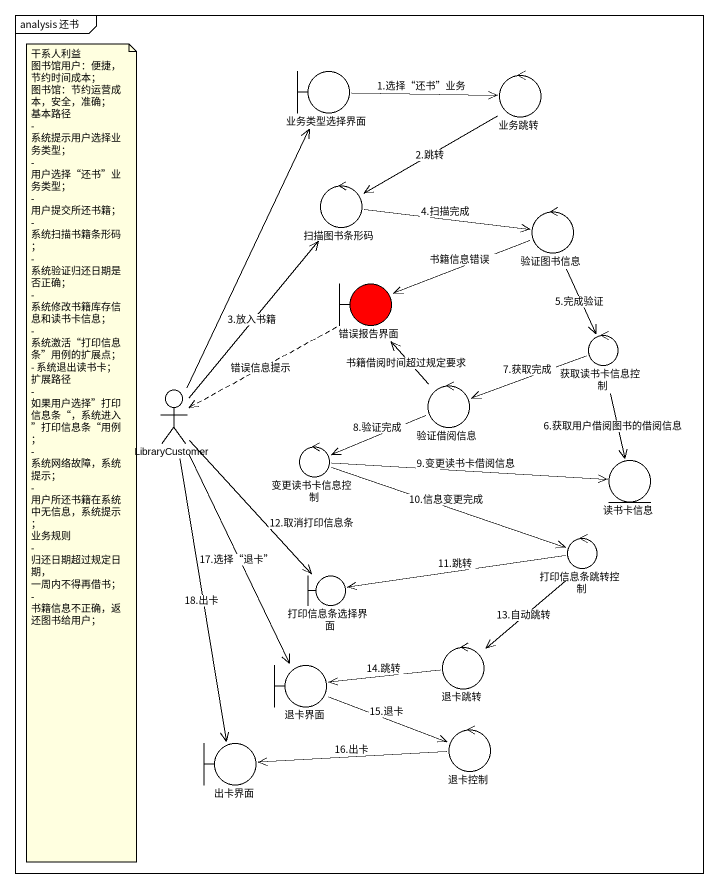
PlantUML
@startuml
mainframe analysis 还书
boundary 业务类型选择界面
control 业务跳转
control 扫描图书条形码
control 验证图书信息
boundary 错误报告界面 #FF0000
control 获取读书卡信息控制
actor LibraryCustomer
control 验证借阅信息
control 变更读书卡信息控制
entity 读书卡信息
control 打印信息条跳转控制
boundary 打印信息条选择界面
control 退卡跳转
boundary 退卡界面
boundary 出卡界面
control 退卡控制
业务类型选择界面 -right-> 业务跳转 : 1.选择“还书”业务
业务跳转 --> 扫描图书条形码 : 2.跳转
扫描图书条形码 -right-> 验证图书信息 : 4.扫描完成
验证图书信息 -left-> 错误报告界面 : 书籍信息错误
验证图书信息 --> 获取读书卡信息控制 : 5.完成验证
错误报告界面 ..> LibraryCustomer : 错误信息提示
获取读书卡信息控制 -left-> 验证借阅信息 : 7.获取完成
获取读书卡信息控制 --> 读书卡信息 : 6.获取用户借阅图书的借阅信息
LibraryCustomer -up-> 业务类型选择界面
LibraryCustomer -up-> 扫描图书条形码 : 3.放入书籍
LibraryCustomer --> 打印信息条选择界面 : 12.取消打印信息条
LibraryCustomer --> 退卡界面 : 17.选择“退卡”
LibraryCustomer --> 出卡界面 : 18.出卡
验证借阅信息 -up-> 错误报告界面 : 书籍借阅时间超过规定要求
验证借阅信息 -left-> 变更读书卡信息控制 : 8.验证完成
变更读书卡信息控制 -right-> 读书卡信息 : 9.变更读书卡借阅信息
变更读书卡信息控制 -right-> 打印信息条跳转控制 : 10.信息变更完成
打印信息条跳转控制 -left-> 打印信息条选择界面 : 11.跳转
打印信息条跳转控制 --> 退卡跳转 : 13.自动跳转
退卡跳转 -left-> 退卡界面 : 14.跳转
退卡界面 -right-> 退卡控制 : 15.退卡
退卡控制 -left-> 出卡界面 : 16.出卡
note as N1
  干系人利益
  图书馆用户：便捷，节约时间成本；
  图书馆：节约运营成本，安全，准确；
  基本路径
  - 系统提示用户选择业务类型；
  - 用户选择“还书”业务类型；
  - 用户提交所还书籍；
  - 系统扫描书籍条形码；
  - 系统验证归还日期是否正确；
  - 系统修改书籍库存信息和读书卡信息；
  - 系统激活“打印信息条”用例的扩展点；
  - 系统退出读书卡；
  扩展路径
  - 如果用户选择”打印信息条“，系统进入”打印信息条“用例；
  - 系统网络故障，系统提示；
  - 用户所还书籍在系统中无信息，系统提示；
  业务规则
  - 归还日期超过规定日期， 一周内不得再借书；
  - 书籍信息不正确，返还图书给用户；
end note
@enduml
